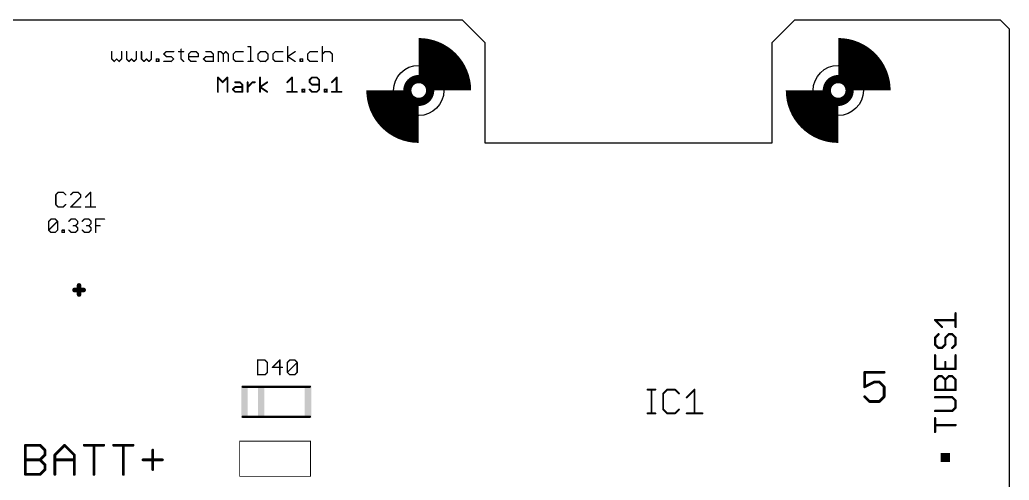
# Model space of a CAD drawing. Extents: x 2 to 123, y -4 to 52.
# Drawn here: x 67.8 to 122.9, y 26.4 to 52.1 of the extents above; entities that cross this region are included whole.
import ezdxf

# ---------------------------------------------------------------- set-up
doc = ezdxf.new("R2010")
doc.units = 0
doc.header["$MEASUREMENT"] = 0
doc.layers.get('0').update_dxf_attribs({"linetype": 'CONTINUOUS'})
for name, color, linetype in [('20', 53, 'CONTINUOUS'), ('25', 253, 'CONTINUOUS'), ('27', 253, 'CONTINUOUS'), ('39', 12, 'CONTINUOUS'), ('51', 253, 'CONTINUOUS')]:
    doc.layers.add(name, color=color, linetype=linetype)

# ---------------------------------------------------------------- blocks, each defined once
blk = doc.blocks.new('RECT')
blk.add_solid([(-0.5, -0.5), (0.5, -0.5), (-0.5, 0.5), (0.5, 0.5)])

msp = doc.modelspace()

# ---------------------------------------------------------------- linework, layer by layer
at = {"layer": '20'}
for p, q in [((3.556, 52.07), (92.456, 52.07)), ((92.456, 52.07), (93.726, 50.8)), ((109.728, 50.8), (110.998, 52.07)), ((110.998, 52.07), (122.428, 52.07)), ((122.428, 52.07), (122.936, 51.562)), ((122.936, 51.562), (122.936, 1.778)), ((93.726, 50.8), (93.726, 45.212)), ((109.728, 45.212), (109.728, 50.8)), ((93.726, 45.212), (109.728, 45.212))]:
    msp.add_line(p, q, dxfattribs=at)
for centre in [(90.043, 48.133), (113.411, 48.133)]:
    msp.add_circle(centre, 1.4, dxfattribs=at)
at = {"layer": '25'}
for points, const_width in [([(72.94, 50.297), (72.94, 49.885)], 0.0762), ([(73.49, 49.885), (73.49, 50.297)], 0.0762), ([(73.769, 50.297), (73.769, 49.885)], 0.0762), ([(74.319, 49.885), (74.319, 50.297)], 0.0762), ([(74.598, 50.297), (74.598, 49.885)], 0.0762), ([(75.147, 49.885), (75.147, 50.297)], 0.0762), ([(75.841, 50.16), (75.978, 50.297)], 0.0762), ([(75.978, 50.022), (75.841, 50.16)], 0.0762), ([(75.978, 50.297), (76.391, 50.297)], 0.0762), ([(76.669, 50.297), (76.944, 50.297)], 0.0762), ([(76.807, 50.435), (76.807, 49.885)], 0.0762), ([(77.222, 50.16), (77.359, 50.297)], 0.0762), ([(77.222, 49.885), (77.222, 50.16)], 0.0762), ([(77.359, 50.297), (77.634, 50.297)], 0.0762), ([(77.634, 50.297), (77.772, 50.16)], 0.0762), ([(77.772, 50.16), (77.772, 50.022)], 0.0762), ([(78.188, 50.297), (78.463, 50.297)], 0.0762), ([(78.463, 50.297), (78.6, 50.16)], 0.0762), ([(78.6, 50.16), (78.6, 49.748)], 0.0762), ([(78.879, 49.748), (78.879, 50.297)], 0.0762), ([(78.879, 50.297), (79.017, 50.297)], 0.0762), ([(79.017, 50.297), (79.154, 50.16)], 0.0762), ([(79.154, 50.16), (79.292, 50.297)], 0.0762), ([(79.154, 50.16), (79.154, 49.748)], 0.0762), ([(79.292, 50.297), (79.429, 50.16)], 0.0762), ([(79.429, 50.16), (79.429, 49.748)], 0.0762), ([(79.846, 50.297), (79.708, 50.16)], 0.0762), ([(79.708, 50.16), (79.708, 49.885)], 0.0762), ([(80.258, 50.297), (79.846, 50.297)], 0.0762), ([(80.537, 50.572), (80.674, 50.572)], 0.0762), ([(80.674, 50.572), (80.674, 49.748)], 0.0762), ([(81.227, 50.297), (81.089, 50.16)], 0.0762), ([(81.089, 50.16), (81.089, 49.885)], 0.0762), ([(81.502, 50.297), (81.227, 50.297)], 0.0762), ([(81.639, 50.16), (81.502, 50.297)], 0.0762), ([(81.639, 49.885), (81.639, 50.16)], 0.0762), ([(82.055, 50.297), (81.918, 50.16)], 0.0762), ([(81.918, 50.16), (81.918, 49.885)], 0.0762), ([(82.468, 50.297), (82.055, 50.297)], 0.0762), ([(82.747, 49.748), (82.747, 50.572)], 0.0762), ([(82.747, 50.022), (83.159, 50.297)], 0.0762), ([(83.989, 50.297), (83.852, 50.16)], 0.0762), ([(83.852, 50.16), (83.852, 49.885)], 0.0762), ([(84.401, 50.297), (83.989, 50.297)], 0.0762), ([(84.68, 50.572), (84.68, 49.748)], 0.0762), ([(84.68, 50.16), (84.818, 50.297)], 0.0762), ([(84.818, 50.297), (85.093, 50.297)], 0.0762), ([(85.093, 50.297), (85.23, 50.16)], 0.0762), ([(85.23, 50.16), (85.23, 49.748)], 0.0762), ([(72.94, 49.885), (73.078, 49.748)], 0.0762), ([(73.078, 49.748), (73.215, 49.885)], 0.0762), ([(73.215, 49.885), (73.353, 49.748)], 0.0762), ([(73.353, 49.748), (73.49, 49.885)], 0.0762), ([(73.769, 49.885), (73.906, 49.748)], 0.0762), ([(73.906, 49.748), (74.044, 49.885)], 0.0762), ([(74.044, 49.885), (74.181, 49.748)], 0.0762), ([(74.181, 49.748), (74.319, 49.885)], 0.0762), ([(74.598, 49.885), (74.735, 49.748)], 0.0762), ([(74.735, 49.748), (74.873, 49.885)], 0.0762), ([(74.873, 49.885), (75.01, 49.748)], 0.0762), ([(75.01, 49.748), (75.147, 49.885)], 0.0762), ([(75.427, 49.748), (75.427, 49.885)], 0.0762), ([(75.427, 49.885), (75.564, 49.885)], 0.0762), ([(75.564, 49.748), (75.427, 49.748)], 0.0762), ([(75.564, 49.885), (75.564, 49.748)], 0.0762), ([(75.841, 49.748), (76.253, 49.748)], 0.0762), ([(76.253, 50.022), (75.978, 50.022)], 0.0762), ([(76.391, 49.885), (76.253, 50.022)], 0.0762), ([(76.253, 49.748), (76.391, 49.885)], 0.0762), ([(76.807, 49.885), (76.944, 49.748)], 0.0762), ([(77.772, 50.022), (77.222, 50.022)], 0.0762), ([(77.359, 49.748), (77.222, 49.885)], 0.0762), ([(77.634, 49.748), (77.359, 49.748)], 0.0762), ([(78.051, 49.885), (78.188, 50.022)], 0.0762), ([(78.188, 49.748), (78.051, 49.885)], 0.0762), ([(78.188, 50.022), (78.6, 50.022)], 0.0762), ([(78.6, 49.748), (78.188, 49.748)], 0.0762), ([(79.708, 49.885), (79.846, 49.748)], 0.0762), ([(79.846, 49.748), (80.258, 49.748)], 0.0762), ([(80.537, 49.748), (80.812, 49.748)], 0.0762), ([(81.089, 49.885), (81.227, 49.748)], 0.0762), ([(81.227, 49.748), (81.502, 49.748)], 0.0762), ([(81.502, 49.748), (81.639, 49.885)], 0.0762), ([(81.918, 49.885), (82.055, 49.748)], 0.0762), ([(82.055, 49.748), (82.468, 49.748)], 0.0762), ([(83.159, 49.748), (82.747, 50.022)], 0.0762), ([(83.437, 49.748), (83.437, 49.885)], 0.0762), ([(83.437, 49.885), (83.575, 49.885)], 0.0762), ([(83.575, 49.748), (83.437, 49.748)], 0.0762), ([(83.575, 49.885), (83.575, 49.748)], 0.0762), ([(83.852, 49.885), (83.989, 49.748)], 0.0762), ([(83.989, 49.748), (84.401, 49.748)], 0.0762), ([(78.854, 48.057), (78.854, 48.856)], 0.102), ([(78.854, 48.856), (79.121, 48.59)], 0.102), ([(79.121, 48.59), (79.387, 48.856)], 0.102), ([(79.387, 48.856), (79.387, 48.057)], 0.102), ([(79.816, 48.59), (80.082, 48.59)], 0.102), ([(80.082, 48.59), (80.216, 48.456)], 0.102), ([(80.216, 48.456), (80.216, 48.057)], 0.102), ([(80.512, 48.057), (80.512, 48.59)], 0.102), ([(80.512, 48.323), (80.778, 48.59)], 0.102), ([(80.778, 48.59), (80.911, 48.59)], 0.102), ([(81.202, 48.057), (81.202, 48.856)], 0.102), ([(81.202, 48.323), (81.602, 48.59)], 0.102), ([(82.722, 48.59), (82.988, 48.856)], 0.102), ([(82.988, 48.856), (82.988, 48.057)], 0.102), ([(84.098, 48.856), (83.965, 48.723)], 0.102), ([(83.965, 48.723), (83.965, 48.59)], 0.102), ([(83.965, 48.59), (84.098, 48.456)], 0.102), ([(84.364, 48.856), (84.098, 48.856)], 0.102), ([(84.098, 48.456), (84.497, 48.456)], 0.102), ([(84.497, 48.723), (84.364, 48.856)], 0.102), ([(84.497, 48.19), (84.497, 48.723)], 0.102), ([(85.208, 48.59), (85.474, 48.856)], 0.102), ([(85.474, 48.856), (85.474, 48.057)], 0.102), ([(79.683, 48.19), (79.816, 48.323)], 0.102), ([(79.816, 48.057), (79.683, 48.19)], 0.102), ([(79.816, 48.323), (80.216, 48.323)], 0.102), ([(80.216, 48.057), (79.816, 48.057)], 0.102), ([(81.602, 48.057), (81.202, 48.323)], 0.102), ([(82.722, 48.057), (83.254, 48.057)], 0.102), ([(83.55, 48.057), (83.55, 48.19)], 0.102), ([(83.55, 48.19), (83.683, 48.19)], 0.102), ([(83.683, 48.057), (83.55, 48.057)], 0.102), ([(83.683, 48.19), (83.683, 48.057)], 0.102), ([(83.965, 48.19), (84.098, 48.057)], 0.102), ([(84.098, 48.057), (84.364, 48.057)], 0.102), ([(84.364, 48.057), (84.497, 48.19)], 0.102), ([(84.793, 48.057), (84.793, 48.19)], 0.102), ([(84.793, 48.19), (84.927, 48.19)], 0.102), ([(84.927, 48.057), (84.793, 48.057)], 0.102), ([(84.927, 48.19), (84.927, 48.057)], 0.102), ([(85.208, 48.057), (85.74, 48.057)], 0.102), ([(69.964, 42.465), (69.826, 42.328)], 0.0762), ([(70.239, 42.465), (69.964, 42.465)], 0.0762), ([(70.376, 42.328), (70.239, 42.465)], 0.0762), ([(70.793, 42.465), (70.655, 42.328)], 0.0762), ([(71.067, 42.465), (70.793, 42.465)], 0.0762), ([(71.205, 42.328), (71.067, 42.465)], 0.0762), ([(71.484, 42.19), (71.759, 42.465)], 0.0762), ([(71.759, 42.465), (71.759, 41.641)], 0.0762), ([(69.826, 42.328), (69.826, 41.778)], 0.0762), ([(70.655, 41.641), (71.205, 42.19)], 0.0762), ([(71.205, 42.19), (71.205, 42.328)], 0.0762), ([(69.826, 41.778), (69.964, 41.641)], 0.0762), ([(69.964, 41.641), (70.239, 41.641)], 0.0762), ([(70.239, 41.641), (70.376, 41.778)], 0.0762), ([(71.205, 41.641), (70.655, 41.641)], 0.0762), ([(71.484, 41.641), (72.034, 41.641)], 0.0762), ([(119.189, 34.962), (118.808, 35.343)], 0.127), ([(118.808, 35.343), (119.951, 35.343)], 0.127), ([(119.951, 34.962), (119.951, 35.725)], 0.127), ([(118.998, 34.555), (118.808, 34.365)], 0.127), ([(118.808, 34.365), (118.808, 33.983)], 0.127), ([(119.379, 34.365), (119.57, 34.555)], 0.127), ([(119.379, 33.983), (119.379, 34.365)], 0.127), ([(119.57, 34.555), (119.761, 34.555)], 0.127), ([(119.761, 34.555), (119.951, 34.365)], 0.127), ([(119.951, 34.365), (119.951, 33.983)], 0.127), ([(118.808, 33.983), (118.998, 33.793)], 0.127), ([(118.998, 33.793), (119.189, 33.793)], 0.127), ([(119.189, 33.793), (119.379, 33.983)], 0.127), ([(119.951, 33.983), (119.761, 33.793)], 0.127), ([(81.064, 33.121), (81.064, 32.296)], 0.0762), ([(81.476, 33.121), (81.064, 33.121)], 0.0762), ([(81.614, 32.983), (81.476, 33.121)], 0.0762), ([(82.305, 33.121), (81.893, 32.708)], 0.0762), ([(82.305, 32.296), (82.305, 33.121)], 0.0762), ([(82.722, 32.983), (82.859, 33.121)], 0.0762), ([(82.859, 33.121), (83.134, 33.121)], 0.0762), ([(83.134, 33.121), (83.271, 32.983)], 0.0762), ([(118.808, 33.386), (118.808, 32.623)], 0.127), ([(119.951, 32.623), (119.951, 33.386)], 0.127), ([(81.614, 32.434), (81.614, 32.983)], 0.0762), ([(81.893, 32.708), (82.442, 32.708)], 0.0762), ([(82.722, 32.434), (82.722, 32.983)], 0.0762), ([(82.722, 32.434), (83.271, 32.983)], 0.0762), ([(83.271, 32.983), (83.271, 32.434)], 0.0762), ([(118.808, 32.623), (119.951, 32.623)], 0.127), ([(119.379, 32.623), (119.379, 33.005)], 0.127), ([(81.064, 32.296), (81.476, 32.296)], 0.0762), ([(81.476, 32.296), (81.614, 32.434)], 0.0762), ([(82.859, 32.296), (82.722, 32.434)], 0.0762), ([(83.134, 32.296), (82.859, 32.296)], 0.0762), ([(83.271, 32.434), (83.134, 32.296)], 0.0762), ([(115.969, 32.437), (114.884, 32.437)], 0.152), ([(114.884, 32.437), (114.884, 31.624)], 0.152), ([(114.884, 31.624), (115.427, 31.895)], 0.152), ([(115.427, 31.895), (115.698, 31.895)], 0.152), ([(115.698, 31.895), (115.969, 31.624)], 0.152), ([(118.808, 32.026), (118.998, 32.217)], 0.127), ([(118.808, 31.454), (118.808, 32.026)], 0.127), ([(118.998, 32.217), (119.189, 32.217)], 0.127), ([(119.189, 32.217), (119.379, 32.026)], 0.127), ([(119.379, 32.026), (119.57, 32.217)], 0.127), ([(119.379, 31.454), (119.379, 32.026)], 0.127), ([(119.57, 32.217), (119.761, 32.217)], 0.127), ([(119.761, 32.217), (119.951, 32.026)], 0.127), ([(119.951, 32.026), (119.951, 31.454)], 0.127), ([(102.785, 31.47), (103.226, 31.47)], 0.102), ([(103.005, 30.148), (103.005, 31.47)], 0.102), ([(103.878, 31.47), (103.658, 31.25)], 0.102), ([(104.319, 31.47), (103.878, 31.47)], 0.102), ([(104.539, 31.25), (104.319, 31.47)], 0.102), ([(104.968, 31.03), (105.408, 31.47)], 0.102), ([(105.408, 31.47), (105.408, 30.148)], 0.102), ([(115.969, 31.624), (115.969, 31.081)], 0.152), ([(119.951, 31.454), (118.808, 31.454)], 0.127), ([(103.658, 31.25), (103.658, 30.369)], 0.102), ([(115.155, 30.81), (114.884, 31.081)], 0.152), ([(115.698, 30.81), (115.155, 30.81)], 0.152), ([(115.969, 31.081), (115.698, 30.81)], 0.152), ([(119.761, 31.047), (118.808, 31.047)], 0.127), ([(119.951, 30.857), (119.761, 31.047)], 0.127), ([(119.951, 30.475), (119.951, 30.857)], 0.127), ([(103.658, 30.369), (103.878, 30.148)], 0.102), ([(104.319, 30.148), (104.539, 30.369)], 0.102), ([(118.808, 30.285), (119.761, 30.285)], 0.127), ([(119.761, 30.285), (119.951, 30.475)], 0.127), ([(102.785, 30.148), (103.226, 30.148)], 0.102), ([(103.878, 30.148), (104.319, 30.148)], 0.102), ([(104.968, 30.148), (105.849, 30.148)], 0.102), ([(118.808, 29.115), (118.808, 29.878)], 0.127), ([(119.951, 29.496), (118.808, 29.496)], 0.127), ([(68.134, 26.746), (68.134, 28.373)], 0.152), ([(68.134, 28.373), (68.948, 28.373)], 0.152), ([(68.948, 28.373), (69.219, 28.102)], 0.152), ([(69.219, 28.102), (69.219, 27.831)], 0.152), ([(69.772, 27.831), (70.314, 28.373)], 0.152), ([(70.314, 28.373), (70.856, 27.831)], 0.152), ([(71.409, 28.373), (72.493, 28.373)], 0.152), ([(71.951, 26.746), (71.951, 28.373)], 0.152), ([(73.046, 28.373), (74.13, 28.373)], 0.152), ([(73.588, 26.746), (73.588, 28.373)], 0.152), ([(75.225, 28.102), (75.225, 27.017)], 0.152), ([(68.134, 27.56), (68.948, 27.56)], 0.152), ([(69.219, 27.831), (68.948, 27.56)], 0.152), ([(68.948, 27.56), (69.219, 27.288)], 0.152), ([(69.772, 26.746), (69.772, 27.831)], 0.152), ([(69.772, 27.56), (70.856, 27.56)], 0.152), ([(70.856, 27.831), (70.856, 26.746)], 0.152), ([(74.683, 27.56), (75.768, 27.56)], 0.152), ([(69.219, 27.017), (68.948, 26.746)], 0.152), ([(69.219, 27.288), (69.219, 27.017)], 0.152), ([(68.948, 26.746), (68.134, 26.746)], 0.152)]:
    msp.add_lwpolyline(points, dxfattribs=dict(at, const_width=const_width))
for points, const_width in [([(72.959, 50.297, 1), (72.921, 50.297)], 0.0381), ([(73.509, 50.297, 1), (73.471, 50.297)], 0.0381), ([(73.788, 50.297, 1), (73.75, 50.297)], 0.0381), ([(74.338, 50.297, 1), (74.3, 50.297)], 0.0381), ([(74.617, 50.297, 1), (74.579, 50.297)], 0.0381), ([(75.166, 50.297, 1), (75.128, 50.297)], 0.0381), ([(75.854, 50.173, 1), (75.827, 50.146)], 0.0381), ([(75.827, 50.173, 1), (75.854, 50.146)], 0.0381), ([(75.978, 50.316, 1), (75.978, 50.278)], 0.0381), ([(75.992, 50.284, 1), (75.965, 50.311)], 0.0381), ([(76.391, 50.278, 1), (76.391, 50.316)], 0.0381), ([(76.669, 50.316, 1), (76.669, 50.278)], 0.0381), ([(76.826, 50.435, 1), (76.788, 50.435)], 0.0381), ([(76.944, 50.278, 1), (76.944, 50.316)], 0.0381), ([(77.241, 50.16, 1), (77.203, 50.16)], 0.0381), ([(77.209, 50.173, 1), (77.236, 50.146)], 0.0381), ([(77.359, 50.316, 1), (77.359, 50.278)], 0.0381), ([(77.373, 50.284, 1), (77.346, 50.311)], 0.0381), ([(77.648, 50.311, 1), (77.621, 50.284)], 0.0381), ([(77.634, 50.278, 1), (77.634, 50.316)], 0.0381), ([(77.791, 50.16, 1), (77.753, 50.16)], 0.0381), ([(77.758, 50.146, 1), (77.785, 50.173)], 0.0381), ([(78.188, 50.316, 1), (78.188, 50.278)], 0.0381), ([(78.476, 50.311, 1), (78.45, 50.284)], 0.0381), ([(78.463, 50.278, 1), (78.463, 50.316)], 0.0381), ([(78.619, 50.16, 1), (78.581, 50.16)], 0.0381), ([(78.587, 50.146, 1), (78.614, 50.173)], 0.0381), ([(78.898, 50.297, 1), (78.86, 50.297)], 0.0381), ([(78.879, 50.316, 1), (78.879, 50.278)], 0.0381), ([(79.03, 50.311, 1), (79.003, 50.284)], 0.0381), ([(79.017, 50.278, 1), (79.017, 50.316)], 0.0381), ([(79.173, 50.16, 1), (79.135, 50.16)], 0.0381), ([(79.141, 50.173, 1), (79.168, 50.146)], 0.0381), ([(79.141, 50.146, 1), (79.168, 50.173)], 0.0381), ([(79.305, 50.311, 1), (79.278, 50.284)], 0.0381), ([(79.305, 50.284, 1), (79.278, 50.311)], 0.0381), ([(79.448, 50.16, 1), (79.41, 50.16)], 0.0381), ([(79.416, 50.146, 1), (79.443, 50.173)], 0.0381), ([(79.727, 50.16, 1), (79.689, 50.16)], 0.0381), ([(79.695, 50.173, 1), (79.722, 50.146)], 0.0381), ([(79.846, 50.316, 1), (79.846, 50.278)], 0.0381), ([(79.859, 50.284, 1), (79.832, 50.311)], 0.0381), ([(80.258, 50.278, 1), (80.258, 50.316)], 0.0381), ([(80.537, 50.591, 1), (80.537, 50.553)], 0.0381), ([(80.693, 50.572, 1), (80.655, 50.572)], 0.0381), ([(80.674, 50.553, 1), (80.674, 50.591)], 0.0381), ([(81.108, 50.16, 1), (81.07, 50.16)], 0.0381), ([(81.076, 50.173, 1), (81.103, 50.146)], 0.0381), ([(81.227, 50.316, 1), (81.227, 50.278)], 0.0381), ([(81.24, 50.284, 1), (81.213, 50.311)], 0.0381), ([(81.515, 50.311, 1), (81.488, 50.284)], 0.0381), ([(81.502, 50.278, 1), (81.502, 50.316)], 0.0381), ([(81.658, 50.16, 1), (81.62, 50.16)], 0.0381), ([(81.626, 50.146, 1), (81.652, 50.173)], 0.0381), ([(81.937, 50.16, 1), (81.899, 50.16)], 0.0381), ([(81.904, 50.173, 1), (81.931, 50.146)], 0.0381), ([(82.055, 50.316, 1), (82.055, 50.278)], 0.0381), ([(82.069, 50.284, 1), (82.042, 50.311)], 0.0381), ([(82.468, 50.278, 1), (82.468, 50.316)], 0.0381), ([(82.766, 50.572, 1), (82.728, 50.572)], 0.0381), ([(83.169, 50.281, 1), (83.148, 50.313)], 0.0381), ([(83.871, 50.16, 1), (83.833, 50.16)], 0.0381), ([(83.838, 50.173, 1), (83.865, 50.146)], 0.0381), ([(83.989, 50.316, 1), (83.989, 50.278)], 0.0381), ([(84.002, 50.284, 1), (83.976, 50.311)], 0.0381), ([(84.401, 50.278, 1), (84.401, 50.316)], 0.0381), ([(84.699, 50.572, 1), (84.661, 50.572)], 0.0381), ([(84.667, 50.173, 1), (84.694, 50.146)], 0.0381), ([(84.818, 50.316, 1), (84.818, 50.278)], 0.0381), ([(84.831, 50.284, 1), (84.804, 50.311)], 0.0381), ([(85.106, 50.311, 1), (85.079, 50.284)], 0.0381), ([(85.093, 50.278, 1), (85.093, 50.316)], 0.0381), ([(85.249, 50.16, 1), (85.211, 50.16)], 0.0381), ([(85.217, 50.146, 1), (85.243, 50.173)], 0.0381), ([(72.954, 49.898, 1), (72.927, 49.871)], 0.0381), ([(72.921, 49.885, 1), (72.959, 49.885)], 0.0381), ([(73.064, 49.761, 1), (73.091, 49.734)], 0.0381), ([(73.064, 49.734, 1), (73.091, 49.761)], 0.0381), ([(73.229, 49.898, 1), (73.202, 49.871)], 0.0381), ([(73.229, 49.871, 1), (73.202, 49.898)], 0.0381), ([(73.339, 49.761, 1), (73.366, 49.734)], 0.0381), ([(73.339, 49.734, 1), (73.366, 49.761)], 0.0381), ([(73.471, 49.885, 1), (73.509, 49.885)], 0.0381), ([(73.504, 49.871, 1), (73.477, 49.898)], 0.0381), ([(73.782, 49.898, 1), (73.756, 49.871)], 0.0381), ([(73.75, 49.885, 1), (73.788, 49.885)], 0.0381), ([(73.893, 49.761, 1), (73.92, 49.734)], 0.0381), ([(73.893, 49.734, 1), (73.92, 49.761)], 0.0381), ([(74.057, 49.898, 1), (74.03, 49.871)], 0.0381), ([(74.057, 49.871, 1), (74.03, 49.898)], 0.0381), ([(74.168, 49.761, 1), (74.195, 49.734)], 0.0381), ([(74.168, 49.734, 1), (74.195, 49.761)], 0.0381), ([(74.3, 49.885, 1), (74.338, 49.885)], 0.0381), ([(74.332, 49.871, 1), (74.305, 49.898)], 0.0381), ([(74.611, 49.898, 1), (74.584, 49.871)], 0.0381), ([(74.579, 49.885, 1), (74.617, 49.885)], 0.0381), ([(74.722, 49.761, 1), (74.749, 49.734)], 0.0381), ([(74.722, 49.734, 1), (74.749, 49.761)], 0.0381), ([(74.886, 49.898, 1), (74.859, 49.871)], 0.0381), ([(74.886, 49.871, 1), (74.859, 49.898)], 0.0381), ([(74.997, 49.761, 1), (75.023, 49.734)], 0.0381), ([(74.997, 49.734, 1), (75.023, 49.761)], 0.0381), ([(75.128, 49.885, 1), (75.166, 49.885)], 0.0381), ([(75.161, 49.871, 1), (75.134, 49.898)], 0.0381), ([(75.445, 49.885, 1), (75.407, 49.885)], 0.0381), ([(75.427, 49.904, 1), (75.427, 49.866)], 0.0381), ([(75.427, 49.767, 1), (75.427, 49.729)], 0.0381), ([(75.407, 49.748, 1), (75.445, 49.748)], 0.0381), ([(75.583, 49.885, 1), (75.545, 49.885)], 0.0381), ([(75.545, 49.748, 1), (75.583, 49.748)], 0.0381), ([(75.564, 49.866, 1), (75.564, 49.904)], 0.0381), ([(75.564, 49.729, 1), (75.564, 49.767)], 0.0381), ([(75.841, 49.767, 1), (75.841, 49.729)], 0.0381), ([(75.978, 50.041, 1), (75.978, 50.003)], 0.0381), ([(75.965, 50.009, 1), (75.992, 50.036)], 0.0381), ([(76.267, 50.036, 1), (76.24, 50.009)], 0.0381), ([(76.24, 49.761, 1), (76.267, 49.734)], 0.0381), ([(76.253, 50.003, 1), (76.253, 50.041)], 0.0381), ([(76.253, 49.729, 1), (76.253, 49.767)], 0.0381), ([(76.404, 49.871, 1), (76.377, 49.898)], 0.0381), ([(76.377, 49.871, 1), (76.404, 49.898)], 0.0381), ([(76.82, 49.898, 1), (76.793, 49.871)], 0.0381), ([(76.788, 49.885, 1), (76.826, 49.885)], 0.0381), ([(76.931, 49.734, 1), (76.958, 49.761)], 0.0381), ([(77.222, 50.041, 1), (77.222, 50.003)], 0.0381), ([(77.236, 49.898, 1), (77.209, 49.871)], 0.0381), ([(77.203, 49.885, 1), (77.241, 49.885)], 0.0381), ([(77.359, 49.767, 1), (77.359, 49.729)], 0.0381), ([(77.346, 49.734, 1), (77.373, 49.761)], 0.0381), ([(77.634, 49.729, 1), (77.634, 49.767)], 0.0381), ([(77.753, 50.022, 1), (77.791, 50.022)], 0.0381), ([(77.772, 50.003, 1), (77.772, 50.041)], 0.0381), ([(78.064, 49.898, 1), (78.037, 49.871)], 0.0381), ([(78.037, 49.898, 1), (78.064, 49.871)], 0.0381), ([(78.188, 50.041, 1), (78.188, 50.003)], 0.0381), ([(78.188, 49.767, 1), (78.188, 49.729)], 0.0381), ([(78.202, 50.009, 1), (78.175, 50.036)], 0.0381), ([(78.175, 49.734, 1), (78.202, 49.761)], 0.0381), ([(78.581, 49.748, 1), (78.619, 49.748)], 0.0381), ([(78.6, 50.003, 1), (78.6, 50.041)], 0.0381), ([(78.6, 49.729, 1), (78.6, 49.767)], 0.0381), ([(78.86, 49.748, 1), (78.898, 49.748)], 0.0381), ([(79.135, 49.748, 1), (79.173, 49.748)], 0.0381), ([(79.41, 49.748, 1), (79.448, 49.748)], 0.0381), ([(79.722, 49.898, 1), (79.695, 49.871)], 0.0381), ([(79.689, 49.885, 1), (79.727, 49.885)], 0.0381), ([(79.846, 49.767, 1), (79.846, 49.729)], 0.0381), ([(79.832, 49.734, 1), (79.859, 49.761)], 0.0381), ([(80.258, 49.729, 1), (80.258, 49.767)], 0.0381), ([(80.537, 49.767, 1), (80.537, 49.729)], 0.0381), ([(80.655, 49.748, 1), (80.693, 49.748)], 0.0381), ([(80.812, 49.729, 1), (80.812, 49.767)], 0.0381), ([(81.103, 49.898, 1), (81.076, 49.871)], 0.0381), ([(81.07, 49.885, 1), (81.108, 49.885)], 0.0381), ([(81.227, 49.767, 1), (81.227, 49.729)], 0.0381), ([(81.213, 49.734, 1), (81.24, 49.761)], 0.0381), ([(81.488, 49.761, 1), (81.515, 49.734)], 0.0381), ([(81.502, 49.729, 1), (81.502, 49.767)], 0.0381), ([(81.62, 49.885, 1), (81.658, 49.885)], 0.0381), ([(81.652, 49.871, 1), (81.626, 49.898)], 0.0381), ([(81.931, 49.898, 1), (81.904, 49.871)], 0.0381), ([(81.899, 49.885, 1), (81.937, 49.885)], 0.0381), ([(82.055, 49.767, 1), (82.055, 49.729)], 0.0381), ([(82.042, 49.734, 1), (82.069, 49.761)], 0.0381), ([(82.468, 49.729, 1), (82.468, 49.767)], 0.0381), ([(82.757, 50.038, 1), (82.736, 50.007)], 0.0381), ([(82.736, 50.038, 1), (82.757, 50.007)], 0.0381), ([(82.728, 49.748, 1), (82.766, 49.748)], 0.0381), ([(83.148, 49.732, 1), (83.169, 49.764)], 0.0381), ([(83.456, 49.885, 1), (83.418, 49.885)], 0.0381), ([(83.437, 49.904, 1), (83.437, 49.866)], 0.0381), ([(83.437, 49.767, 1), (83.437, 49.729)], 0.0381), ([(83.418, 49.748, 1), (83.456, 49.748)], 0.0381), ([(83.594, 49.885, 1), (83.556, 49.885)], 0.0381), ([(83.556, 49.748, 1), (83.594, 49.748)], 0.0381), ([(83.575, 49.866, 1), (83.575, 49.904)], 0.0381), ([(83.575, 49.729, 1), (83.575, 49.767)], 0.0381), ([(83.865, 49.898, 1), (83.838, 49.871)], 0.0381), ([(83.833, 49.885, 1), (83.871, 49.885)], 0.0381), ([(83.989, 49.767, 1), (83.989, 49.729)], 0.0381), ([(83.976, 49.734, 1), (84.002, 49.761)], 0.0381), ([(84.401, 49.729, 1), (84.401, 49.767)], 0.0381), ([(84.661, 49.748, 1), (84.699, 49.748)], 0.0381), ([(85.211, 49.748, 1), (85.249, 49.748)], 0.0381), ([(78.872, 48.874, 1), (78.836, 48.838)], 0.0508), ([(78.88, 48.856, 1), (78.829, 48.856)], 0.0508), ([(79.103, 48.608, 1), (79.139, 48.572)], 0.0508), ([(79.103, 48.572, 1), (79.139, 48.608)], 0.0508), ([(79.412, 48.856, 1), (79.362, 48.856)], 0.0508), ([(79.405, 48.838, 1), (79.369, 48.874)], 0.0508), ([(79.816, 48.615, 1), (79.816, 48.564)], 0.0508), ([(80.1, 48.608, 1), (80.065, 48.572)], 0.0508), ([(80.082, 48.564, 1), (80.082, 48.615)], 0.0508), ([(80.241, 48.456, 1), (80.19, 48.456)], 0.0508), ([(80.537, 48.59, 1), (80.486, 48.59)], 0.0508), ([(80.778, 48.615, 1), (80.778, 48.564)], 0.0508), ([(80.796, 48.572, 1), (80.76, 48.608)], 0.0508), ([(80.911, 48.564, 1), (80.911, 48.615)], 0.0508), ([(81.228, 48.856, 1), (81.177, 48.856)], 0.0508), ([(81.616, 48.568, 1), (81.588, 48.611)], 0.0508), ([(82.704, 48.608, 1), (82.74, 48.572)], 0.0508), ([(83.013, 48.856, 1), (82.963, 48.856)], 0.0508), ([(83.006, 48.838, 1), (82.97, 48.874)], 0.0508), ([(83.99, 48.723, 1), (83.939, 48.723)], 0.0508), ([(83.947, 48.741, 1), (83.983, 48.705)], 0.0508), ([(83.983, 48.608, 1), (83.947, 48.572)], 0.0508), ([(83.939, 48.59, 1), (83.99, 48.59)], 0.0508), ([(84.098, 48.881, 1), (84.098, 48.831)], 0.0508), ([(84.098, 48.482, 1), (84.098, 48.431)], 0.0508), ([(84.116, 48.838, 1), (84.08, 48.874)], 0.0508), ([(84.382, 48.874, 1), (84.346, 48.838)], 0.0508), ([(84.364, 48.831, 1), (84.364, 48.881)], 0.0508), ([(84.523, 48.723, 1), (84.472, 48.723)], 0.0508), ([(84.479, 48.705, 1), (84.515, 48.741)], 0.0508), ([(84.497, 48.431, 1), (84.497, 48.482)], 0.0508), ([(85.19, 48.608, 1), (85.226, 48.572)], 0.0508), ([(85.499, 48.856, 1), (85.449, 48.856)], 0.0508), ([(85.492, 48.838, 1), (85.456, 48.874)], 0.0508), ([(78.829, 48.057, 1), (78.88, 48.057)], 0.0508), ([(79.362, 48.057, 1), (79.412, 48.057)], 0.0508), ([(79.701, 48.208, 1), (79.665, 48.172)], 0.0508), ([(79.665, 48.208, 1), (79.701, 48.172)], 0.0508), ([(79.816, 48.349, 1), (79.816, 48.298)], 0.0508), ([(79.816, 48.082, 1), (79.816, 48.031)], 0.0508), ([(79.834, 48.305, 1), (79.798, 48.341)], 0.0508), ([(79.798, 48.039, 1), (79.834, 48.075)], 0.0508), ([(80.19, 48.057, 1), (80.241, 48.057)], 0.0508), ([(80.198, 48.438, 1), (80.234, 48.474)], 0.0508), ([(80.216, 48.298, 1), (80.216, 48.349)], 0.0508), ([(80.216, 48.031, 1), (80.216, 48.082)], 0.0508), ([(80.494, 48.341, 1), (80.53, 48.305)], 0.0508), ([(80.486, 48.057, 1), (80.537, 48.057)], 0.0508), ([(81.216, 48.344, 1), (81.188, 48.302)], 0.0508), ([(81.188, 48.344, 1), (81.216, 48.302)], 0.0508), ([(81.177, 48.057, 1), (81.228, 48.057)], 0.0508), ([(81.588, 48.036, 1), (81.616, 48.078)], 0.0508), ([(82.722, 48.082, 1), (82.722, 48.031)], 0.0508), ([(82.963, 48.057, 1), (83.013, 48.057)], 0.0508), ([(83.254, 48.031, 1), (83.254, 48.082)], 0.0508), ([(83.55, 48.215, 1), (83.55, 48.165)], 0.0508), ([(83.55, 48.082, 1), (83.55, 48.031)], 0.0508), ([(83.576, 48.19, 1), (83.525, 48.19)], 0.0508), ([(83.525, 48.057, 1), (83.576, 48.057)], 0.0508), ([(83.709, 48.19, 1), (83.658, 48.19)], 0.0508), ([(83.658, 48.057, 1), (83.709, 48.057)], 0.0508), ([(83.683, 48.165, 1), (83.683, 48.215)], 0.0508), ([(83.683, 48.031, 1), (83.683, 48.082)], 0.0508), ([(83.983, 48.208, 1), (83.947, 48.172)], 0.0508), ([(84.098, 48.082, 1), (84.098, 48.031)], 0.0508), ([(84.08, 48.438, 1), (84.116, 48.474)], 0.0508), ([(84.08, 48.039, 1), (84.116, 48.075)], 0.0508), ([(84.346, 48.075, 1), (84.382, 48.039)], 0.0508), ([(84.364, 48.031, 1), (84.364, 48.082)], 0.0508), ([(84.472, 48.19, 1), (84.523, 48.19)], 0.0508), ([(84.515, 48.172, 1), (84.479, 48.208)], 0.0508), ([(84.819, 48.19, 1), (84.768, 48.19)], 0.0508), ([(84.793, 48.215, 1), (84.793, 48.165)], 0.0508), ([(84.793, 48.082, 1), (84.793, 48.031)], 0.0508), ([(84.768, 48.057, 1), (84.819, 48.057)], 0.0508), ([(84.952, 48.19, 1), (84.901, 48.19)], 0.0508), ([(84.901, 48.057, 1), (84.952, 48.057)], 0.0508), ([(84.927, 48.165, 1), (84.927, 48.215)], 0.0508), ([(84.927, 48.031, 1), (84.927, 48.082)], 0.0508), ([(85.208, 48.082, 1), (85.208, 48.031)], 0.0508), ([(85.449, 48.057, 1), (85.499, 48.057)], 0.0508), ([(85.74, 48.031, 1), (85.74, 48.082)], 0.0508), ([(69.964, 42.484, 1), (69.964, 42.446)], 0.0381), ([(69.977, 42.452, 1), (69.95, 42.479)], 0.0381), ([(70.252, 42.479, 1), (70.225, 42.452)], 0.0381), ([(70.239, 42.446, 1), (70.239, 42.484)], 0.0381), ([(70.793, 42.484, 1), (70.793, 42.446)], 0.0381), ([(70.806, 42.452, 1), (70.779, 42.479)], 0.0381), ([(71.081, 42.479, 1), (71.054, 42.452)], 0.0381), ([(71.067, 42.446, 1), (71.067, 42.484)], 0.0381), ([(71.778, 42.465, 1), (71.74, 42.465)], 0.0381), ([(71.772, 42.452, 1), (71.745, 42.479)], 0.0381), ([(69.845, 42.328, 1), (69.807, 42.328)], 0.0381), ([(69.813, 42.341, 1), (69.84, 42.314)], 0.0381), ([(70.363, 42.314, 1), (70.39, 42.341)], 0.0381), ([(70.642, 42.341, 1), (70.669, 42.314)], 0.0381), ([(71.224, 42.328, 1), (71.186, 42.328)], 0.0381), ([(71.186, 42.19, 1), (71.224, 42.19)], 0.0381), ([(71.191, 42.314, 1), (71.218, 42.341)], 0.0381), ([(71.218, 42.177, 1), (71.191, 42.204)], 0.0381), ([(71.47, 42.204, 1), (71.497, 42.177)], 0.0381), ([(69.84, 41.791, 1), (69.813, 41.764)], 0.0381), ([(69.807, 41.778, 1), (69.845, 41.778)], 0.0381), ([(69.964, 41.66, 1), (69.964, 41.622)], 0.0381), ([(69.95, 41.627, 1), (69.977, 41.654)], 0.0381), ([(70.225, 41.654, 1), (70.252, 41.627)], 0.0381), ([(70.239, 41.622, 1), (70.239, 41.66)], 0.0381), ([(70.39, 41.764, 1), (70.363, 41.791)], 0.0381), ([(70.655, 41.66, 1), (70.655, 41.622)], 0.0381), ([(70.642, 41.654, 1), (70.669, 41.627)], 0.0381), ([(71.205, 41.622, 1), (71.205, 41.66)], 0.0381), ([(71.484, 41.66, 1), (71.484, 41.622)], 0.0381), ([(71.74, 41.641, 1), (71.778, 41.641)], 0.0381), ([(72.034, 41.622, 1), (72.034, 41.66)], 0.0381), ([(118.83, 35.366, 1), (118.785, 35.321)], 0.0635), ([(118.808, 35.375, 1), (118.808, 35.312)], 0.0635), ([(119.983, 35.725, 1), (119.92, 35.725)], 0.0635), ([(119.951, 35.312, 1), (119.951, 35.375)], 0.0635), ([(119.166, 34.94, 1), (119.211, 34.984)], 0.0635), ([(119.92, 34.962, 1), (119.983, 34.962)], 0.0635), ([(118.839, 34.365, 1), (118.776, 34.365)], 0.0635), ([(118.785, 34.387, 1), (118.83, 34.342)], 0.0635), ([(119.021, 34.533, 1), (118.976, 34.578)], 0.0635), ([(119.411, 34.365, 1), (119.348, 34.365)], 0.0635), ([(119.357, 34.387, 1), (119.402, 34.342)], 0.0635), ([(119.57, 34.587, 1), (119.57, 34.524)], 0.0635), ([(119.593, 34.533, 1), (119.548, 34.578)], 0.0635), ([(119.783, 34.578, 1), (119.738, 34.533)], 0.0635), ([(119.761, 34.524, 1), (119.761, 34.587)], 0.0635), ([(119.983, 34.365, 1), (119.92, 34.365)], 0.0635), ([(119.929, 34.342, 1), (119.974, 34.387)], 0.0635), ([(118.83, 34.006, 1), (118.785, 33.961)], 0.0635), ([(118.776, 33.983, 1), (118.839, 33.983)], 0.0635), ([(118.998, 33.824, 1), (118.998, 33.761)], 0.0635), ([(118.976, 33.77, 1), (119.021, 33.815)], 0.0635), ([(119.166, 33.815, 1), (119.211, 33.77)], 0.0635), ([(119.189, 33.761, 1), (119.189, 33.824)], 0.0635), ([(119.348, 33.983, 1), (119.411, 33.983)], 0.0635), ([(119.402, 33.961, 1), (119.357, 34.006)], 0.0635), ([(119.738, 33.815, 1), (119.783, 33.77)], 0.0635), ([(119.92, 33.983, 1), (119.983, 33.983)], 0.0635), ([(119.974, 33.961, 1), (119.929, 34.006)], 0.0635), ([(81.083, 33.121, 1), (81.045, 33.121)], 0.0381), ([(81.064, 33.14, 1), (81.064, 33.102)], 0.0381), ([(81.49, 33.134, 1), (81.463, 33.107)], 0.0381), ([(81.476, 33.102, 1), (81.476, 33.14)], 0.0381), ([(82.324, 33.121, 1), (82.286, 33.121)], 0.0381), ([(82.319, 33.107, 1), (82.292, 33.134)], 0.0381), ([(82.859, 33.14, 1), (82.859, 33.102)], 0.0381), ([(82.872, 33.107, 1), (82.846, 33.134)], 0.0381), ([(83.147, 33.134, 1), (83.12, 33.107)], 0.0381), ([(83.134, 33.102, 1), (83.134, 33.14)], 0.0381), ([(118.839, 33.386, 1), (118.776, 33.386)], 0.0635), ([(119.983, 33.386, 1), (119.92, 33.386)], 0.0635), ([(81.633, 32.983, 1), (81.595, 32.983)], 0.0381), ([(81.6, 32.97, 1), (81.627, 32.997)], 0.0381), ([(81.893, 32.727, 1), (81.893, 32.689)], 0.0381), ([(81.879, 32.722, 1), (81.906, 32.695)], 0.0381), ([(82.442, 32.689, 1), (82.442, 32.727)], 0.0381), ([(82.741, 32.983, 1), (82.703, 32.983)], 0.0381), ([(82.708, 32.997, 1), (82.735, 32.97)], 0.0381), ([(83.29, 32.983, 1), (83.252, 32.983)], 0.0381), ([(83.285, 32.97, 1), (83.258, 32.997)], 0.0381), ([(83.258, 32.97, 1), (83.285, 32.997)], 0.0381), ([(118.808, 32.655, 1), (118.808, 32.592)], 0.0635), ([(118.776, 32.623, 1), (118.839, 32.623)], 0.0635), ([(119.411, 33.005, 1), (119.348, 33.005)], 0.0635), ([(119.348, 32.623, 1), (119.411, 32.623)], 0.0635), ([(119.92, 32.623, 1), (119.983, 32.623)], 0.0635), ([(119.951, 32.592, 1), (119.951, 32.655)], 0.0635), ([(81.064, 32.315, 1), (81.064, 32.277)], 0.0381), ([(81.045, 32.296, 1), (81.083, 32.296)], 0.0381), ([(81.463, 32.31, 1), (81.49, 32.283)], 0.0381), ([(81.476, 32.277, 1), (81.476, 32.315)], 0.0381), ([(81.595, 32.434, 1), (81.633, 32.434)], 0.0381), ([(81.627, 32.42, 1), (81.6, 32.447)], 0.0381), ([(82.286, 32.296, 1), (82.324, 32.296)], 0.0381), ([(82.735, 32.447, 1), (82.708, 32.42)], 0.0381), ([(82.708, 32.447, 1), (82.735, 32.42)], 0.0381), ([(82.703, 32.434, 1), (82.741, 32.434)], 0.0381), ([(82.859, 32.315, 1), (82.859, 32.277)], 0.0381), ([(82.846, 32.283, 1), (82.872, 32.31)], 0.0381), ([(83.12, 32.31, 1), (83.147, 32.283)], 0.0381), ([(83.134, 32.277, 1), (83.134, 32.315)], 0.0381), ([(83.252, 32.434, 1), (83.29, 32.434)], 0.0381), ([(83.285, 32.42, 1), (83.258, 32.447)], 0.0381), ([(114.884, 32.475, 1), (114.884, 32.399)], 0.0762), ([(114.922, 32.437, 1), (114.846, 32.437)], 0.0762), ([(115.427, 31.933, 1), (115.427, 31.857)], 0.0762), ([(115.444, 31.861, 1), (115.409, 31.929)], 0.0762), ([(115.725, 31.922, 1), (115.671, 31.868)], 0.0762), ([(115.698, 31.857, 1), (115.698, 31.933)], 0.0762), ([(115.969, 32.399, 1), (115.969, 32.475)], 0.0762), ([(118.839, 32.026, 1), (118.776, 32.026)], 0.0635), ([(118.785, 32.048, 1), (118.83, 32.003)], 0.0635), ([(118.998, 32.248, 1), (118.998, 32.185)], 0.0635), ([(119.021, 32.194, 1), (118.976, 32.239)], 0.0635), ([(119.211, 32.239, 1), (119.166, 32.194)], 0.0635), ([(119.189, 32.185, 1), (119.189, 32.248)], 0.0635), ([(119.411, 32.026, 1), (119.348, 32.026)], 0.0635), ([(119.357, 32.048, 1), (119.402, 32.003)], 0.0635), ([(119.357, 32.003, 1), (119.402, 32.048)], 0.0635), ([(119.57, 32.248, 1), (119.57, 32.185)], 0.0635), ([(119.593, 32.194, 1), (119.548, 32.239)], 0.0635), ([(119.783, 32.239, 1), (119.738, 32.194)], 0.0635), ([(119.761, 32.185, 1), (119.761, 32.248)], 0.0635), ([(119.983, 32.026, 1), (119.92, 32.026)], 0.0635), ([(119.929, 32.003, 1), (119.974, 32.048)], 0.0635), ([(102.785, 31.496, 1), (102.785, 31.445)], 0.0508), ([(103.031, 31.47, 1), (102.98, 31.47)], 0.0508), ([(103.226, 31.445, 1), (103.226, 31.496)], 0.0508), ([(103.878, 31.496, 1), (103.878, 31.445)], 0.0508), ([(103.896, 31.452, 1), (103.86, 31.488)], 0.0508), ([(104.337, 31.488, 1), (104.301, 31.452)], 0.0508), ([(104.319, 31.445, 1), (104.319, 31.496)], 0.0508), ([(105.434, 31.47, 1), (105.383, 31.47)], 0.0508), ([(105.426, 31.452, 1), (105.391, 31.488)], 0.0508), ([(114.867, 31.658, 1), (114.901, 31.59)], 0.0762), ([(114.846, 31.624, 1), (114.922, 31.624)], 0.0762), ([(116.007, 31.624, 1), (115.931, 31.624)], 0.0762), ([(115.942, 31.597, 1), (115.996, 31.651)], 0.0762), ([(118.808, 31.486, 1), (118.808, 31.422)], 0.0635), ([(118.776, 31.454, 1), (118.839, 31.454)], 0.0635), ([(119.348, 31.454, 1), (119.411, 31.454)], 0.0635), ([(119.92, 31.454, 1), (119.983, 31.454)], 0.0635), ([(119.951, 31.422, 1), (119.951, 31.486)], 0.0635), ([(103.684, 31.25, 1), (103.633, 31.25)], 0.0508), ([(103.64, 31.268, 1), (103.676, 31.232)], 0.0508), ([(104.521, 31.232, 1), (104.557, 31.268)], 0.0508), ([(104.95, 31.048, 1), (104.986, 31.012)], 0.0508), ([(114.911, 31.108, 1), (114.857, 31.054)], 0.0762), ([(115.155, 30.848, 1), (115.155, 30.772)], 0.0762), ([(115.128, 30.783, 1), (115.182, 30.837)], 0.0762), ([(115.671, 30.837, 1), (115.725, 30.783)], 0.0762), ([(115.698, 30.772, 1), (115.698, 30.848)], 0.0762), ([(115.931, 31.081, 1), (116.007, 31.081)], 0.0762), ([(115.996, 31.054, 1), (115.942, 31.108)], 0.0762), ([(118.808, 31.079, 1), (118.808, 31.015)], 0.0635), ([(119.783, 31.07, 1), (119.738, 31.025)], 0.0635), ([(119.761, 31.015, 1), (119.761, 31.079)], 0.0635), ([(119.983, 30.857, 1), (119.92, 30.857)], 0.0635), ([(119.929, 30.834, 1), (119.974, 30.879)], 0.0635), ([(103.676, 30.387, 1), (103.64, 30.351)], 0.0508), ([(103.633, 30.369, 1), (103.684, 30.369)], 0.0508), ([(104.557, 30.351, 1), (104.521, 30.387)], 0.0508), ([(118.808, 30.316, 1), (118.808, 30.253)], 0.0635), ([(119.738, 30.307, 1), (119.783, 30.262)], 0.0635), ([(119.761, 30.253, 1), (119.761, 30.316)], 0.0635), ([(119.92, 30.475, 1), (119.983, 30.475)], 0.0635), ([(119.974, 30.453, 1), (119.929, 30.498)], 0.0635), ([(102.785, 30.174, 1), (102.785, 30.123)], 0.0508), ([(102.98, 30.148, 1), (103.031, 30.148)], 0.0508), ([(103.226, 30.123, 1), (103.226, 30.174)], 0.0508), ([(103.878, 30.174, 1), (103.878, 30.123)], 0.0508), ([(103.86, 30.13, 1), (103.896, 30.166)], 0.0508), ([(104.301, 30.166, 1), (104.337, 30.13)], 0.0508), ([(104.319, 30.123, 1), (104.319, 30.174)], 0.0508), ([(104.968, 30.174, 1), (104.968, 30.123)], 0.0508), ([(105.383, 30.148, 1), (105.434, 30.148)], 0.0508), ([(105.849, 30.123, 1), (105.849, 30.174)], 0.0508), ([(118.839, 29.878, 1), (118.776, 29.878)], 0.0635), ([(118.808, 29.528, 1), (118.808, 29.465)], 0.0635), ([(119.951, 29.465, 1), (119.951, 29.528)], 0.0635), ([(118.776, 29.115, 1), (118.839, 29.115)], 0.0635), ([(68.172, 28.373, 1), (68.096, 28.373)], 0.0762), ([(68.134, 28.411, 1), (68.134, 28.335)], 0.0762), ([(68.975, 28.4, 1), (68.921, 28.346)], 0.0762), ([(68.948, 28.335, 1), (68.948, 28.411)], 0.0762), ([(69.257, 28.102, 1), (69.181, 28.102)], 0.0762), ([(69.192, 28.075, 1), (69.246, 28.129)], 0.0762), ([(70.341, 28.4, 1), (70.287, 28.346)], 0.0762), ([(70.341, 28.346, 1), (70.287, 28.4)], 0.0762), ([(71.409, 28.411, 1), (71.409, 28.335)], 0.0762), ([(71.989, 28.373, 1), (71.913, 28.373)], 0.0762), ([(72.493, 28.335, 1), (72.493, 28.411)], 0.0762), ([(73.046, 28.411, 1), (73.046, 28.335)], 0.0762), ([(73.626, 28.373, 1), (73.55, 28.373)], 0.0762), ([(74.13, 28.335, 1), (74.13, 28.411)], 0.0762), ([(75.263, 28.102, 1), (75.187, 28.102)], 0.0762), ([(68.134, 27.598, 1), (68.134, 27.522)], 0.0762), ([(68.975, 27.587, 1), (68.921, 27.533)], 0.0762), ([(68.921, 27.587, 1), (68.975, 27.533)], 0.0762), ([(68.948, 27.522, 1), (68.948, 27.598)], 0.0762), ([(69.181, 27.831, 1), (69.257, 27.831)], 0.0762), ([(69.246, 27.804, 1), (69.192, 27.858)], 0.0762), ([(69.81, 27.831, 1), (69.733, 27.831)], 0.0762), ([(69.745, 27.858, 1), (69.799, 27.804)], 0.0762), ([(69.772, 27.598, 1), (69.772, 27.522)], 0.0762), ([(70.894, 27.831, 1), (70.818, 27.831)], 0.0762), ([(70.829, 27.804, 1), (70.883, 27.858)], 0.0762), ([(70.856, 27.522, 1), (70.856, 27.598)], 0.0762), ([(74.683, 27.598, 1), (74.683, 27.522)], 0.0762), ([(75.768, 27.522, 1), (75.768, 27.598)], 0.0762), ([(69.257, 27.288, 1), (69.181, 27.288)], 0.0762), ([(69.181, 27.017, 1), (69.257, 27.017)], 0.0762), ([(69.192, 27.262, 1), (69.246, 27.316)], 0.0762), ([(69.246, 26.99, 1), (69.192, 27.044)], 0.0762), ([(75.187, 27.017, 1), (75.263, 27.017)], 0.0762), ([(68.134, 26.784, 1), (68.134, 26.708)], 0.0762), ([(68.096, 26.746, 1), (68.172, 26.746)], 0.0762), ([(68.921, 26.773, 1), (68.975, 26.719)], 0.0762), ([(68.948, 26.708, 1), (68.948, 26.784)], 0.0762), ([(69.733, 26.746, 1), (69.81, 26.746)], 0.0762), ([(70.818, 26.746, 1), (70.894, 26.746)], 0.0762), ([(71.913, 26.746, 1), (71.989, 26.746)], 0.0762), ([(73.55, 26.746, 1), (73.626, 26.746)], 0.0762)]:
    msp.add_lwpolyline(points, format="xyb", dxfattribs=dict(at, const_width=const_width))
at = {"layer": '27', "const_width": 0.0762}
for points in [[(69.429, 40.844), (69.552, 40.967)], [(69.429, 40.353), (69.429, 40.844)], [(69.429, 40.353), (69.921, 40.844)], [(69.552, 40.967), (69.798, 40.967)], [(69.798, 40.967), (69.921, 40.844)], [(69.921, 40.844), (69.921, 40.353)], [(70.552, 40.844), (70.675, 40.967)], [(70.675, 40.967), (70.921, 40.967)], [(70.921, 40.967), (71.043, 40.844)], [(71.043, 40.844), (71.043, 40.721)], [(71.3, 40.844), (71.423, 40.967)], [(71.423, 40.967), (71.669, 40.967)], [(71.669, 40.967), (71.792, 40.844)], [(71.792, 40.844), (71.792, 40.721)], [(72.049, 40.23), (72.049, 40.967)], [(72.049, 40.967), (72.54, 40.967)], [(69.552, 40.23), (69.429, 40.353)], [(69.798, 40.23), (69.552, 40.23)], [(69.921, 40.353), (69.798, 40.23)], [(70.178, 40.23), (70.178, 40.353)], [(70.178, 40.353), (70.301, 40.353)], [(70.301, 40.23), (70.178, 40.23)], [(70.301, 40.353), (70.301, 40.23)], [(70.675, 40.23), (70.552, 40.353)], [(70.921, 40.23), (70.675, 40.23)], [(70.921, 40.598), (70.798, 40.598)], [(71.043, 40.721), (70.921, 40.598)], [(70.921, 40.598), (71.043, 40.475)], [(71.043, 40.353), (70.921, 40.23)], [(71.043, 40.475), (71.043, 40.353)], [(71.423, 40.23), (71.3, 40.353)], [(71.669, 40.23), (71.423, 40.23)], [(71.669, 40.598), (71.546, 40.598)], [(71.792, 40.721), (71.669, 40.598)], [(71.669, 40.598), (71.792, 40.475)], [(71.792, 40.353), (71.669, 40.23)], [(71.792, 40.475), (71.792, 40.353)], [(72.049, 40.598), (72.295, 40.598)]]:
    msp.add_lwpolyline(points, dxfattribs=at)
at = {"layer": '27', "const_width": 0.0381}
for points in [[(69.448, 40.844, 1), (69.41, 40.844)], [(69.416, 40.858, 1), (69.443, 40.831)], [(69.552, 40.986, 1), (69.552, 40.948)], [(69.566, 40.954, 1), (69.539, 40.98)], [(69.811, 40.98, 1), (69.784, 40.954)], [(69.798, 40.948, 1), (69.798, 40.986)], [(69.94, 40.844, 1), (69.902, 40.844)], [(69.934, 40.831, 1), (69.907, 40.858)], [(69.907, 40.831, 1), (69.934, 40.858)], [(70.539, 40.858, 1), (70.565, 40.831)], [(70.675, 40.986, 1), (70.675, 40.948)], [(70.688, 40.954, 1), (70.661, 40.98)], [(70.934, 40.98, 1), (70.907, 40.954)], [(70.921, 40.948, 1), (70.921, 40.986)], [(71.063, 40.844, 1), (71.024, 40.844)], [(71.03, 40.831, 1), (71.057, 40.858)], [(71.287, 40.858, 1), (71.314, 40.831)], [(71.423, 40.986, 1), (71.423, 40.948)], [(71.437, 40.954, 1), (71.41, 40.98)], [(71.682, 40.98, 1), (71.656, 40.954)], [(71.669, 40.948, 1), (71.669, 40.986)], [(71.811, 40.844, 1), (71.773, 40.844)], [(71.778, 40.831, 1), (71.805, 40.858)], [(72.068, 40.967, 1), (72.03, 40.967)], [(72.049, 40.986, 1), (72.049, 40.948)], [(72.54, 40.948, 1), (72.54, 40.986)], [(69.443, 40.366, 1), (69.416, 40.339)], [(69.416, 40.366, 1), (69.443, 40.339)], [(69.41, 40.353, 1), (69.448, 40.353)], [(69.552, 40.249, 1), (69.552, 40.211)], [(69.539, 40.216, 1), (69.566, 40.243)], [(69.784, 40.243, 1), (69.811, 40.216)], [(69.798, 40.211, 1), (69.798, 40.249)], [(69.902, 40.353, 1), (69.94, 40.353)], [(69.934, 40.339, 1), (69.907, 40.366)], [(70.197, 40.353, 1), (70.159, 40.353)], [(70.178, 40.372, 1), (70.178, 40.334)], [(70.178, 40.249, 1), (70.178, 40.211)], [(70.159, 40.23, 1), (70.197, 40.23)], [(70.32, 40.353, 1), (70.282, 40.353)], [(70.282, 40.23, 1), (70.32, 40.23)], [(70.301, 40.334, 1), (70.301, 40.372)], [(70.301, 40.211, 1), (70.301, 40.249)], [(70.565, 40.366, 1), (70.539, 40.339)], [(70.675, 40.249, 1), (70.675, 40.211)], [(70.661, 40.216, 1), (70.688, 40.243)], [(70.798, 40.617, 1), (70.798, 40.579)], [(70.934, 40.612, 1), (70.907, 40.585)], [(70.907, 40.612, 1), (70.934, 40.585)], [(70.907, 40.243, 1), (70.934, 40.216)], [(70.921, 40.579, 1), (70.921, 40.617)], [(70.921, 40.211, 1), (70.921, 40.249)], [(71.024, 40.721, 1), (71.063, 40.721)], [(71.063, 40.475, 1), (71.024, 40.475)], [(71.024, 40.353, 1), (71.063, 40.353)], [(71.057, 40.708, 1), (71.03, 40.735)], [(71.03, 40.462, 1), (71.057, 40.489)], [(71.057, 40.339, 1), (71.03, 40.366)], [(71.314, 40.366, 1), (71.287, 40.339)], [(71.423, 40.249, 1), (71.423, 40.211)], [(71.41, 40.216, 1), (71.437, 40.243)], [(71.546, 40.617, 1), (71.546, 40.579)], [(71.682, 40.612, 1), (71.656, 40.585)], [(71.656, 40.612, 1), (71.682, 40.585)], [(71.656, 40.243, 1), (71.682, 40.216)], [(71.669, 40.579, 1), (71.669, 40.617)], [(71.669, 40.211, 1), (71.669, 40.249)], [(71.773, 40.721, 1), (71.811, 40.721)], [(71.811, 40.475, 1), (71.773, 40.475)], [(71.773, 40.353, 1), (71.811, 40.353)], [(71.805, 40.708, 1), (71.778, 40.735)], [(71.778, 40.462, 1), (71.805, 40.489)], [(71.805, 40.339, 1), (71.778, 40.366)], [(72.049, 40.617, 1), (72.049, 40.579)], [(72.03, 40.23, 1), (72.068, 40.23)], [(72.295, 40.579, 1), (72.295, 40.617)]]:
    msp.add_lwpolyline(points, format="xyb", dxfattribs=at)
at = {"layer": '39', "const_width": 0.0508}
for points in [[(80.069, 28.605), (84.015, 28.605)], [(80.069, 26.64), (80.069, 28.605)], [(84.015, 28.605), (84.015, 26.64)], [(84.015, 26.64), (80.069, 26.64)]]:
    msp.add_lwpolyline(points, dxfattribs=at)
at = {"layer": '39', "const_width": 0.0254}
for points in [[(80.069, 28.618, 1), (80.069, 28.593)], [(80.082, 28.605, 1), (80.056, 28.605)], [(84.028, 28.605, 1), (84.002, 28.605)], [(84.015, 28.593, 1), (84.015, 28.618)], [(80.069, 26.652, 1), (80.069, 26.627)], [(80.056, 26.64, 1), (80.082, 26.64)], [(84.002, 26.64, 1), (84.028, 26.64)], [(84.015, 26.627, 1), (84.015, 26.652)]]:
    msp.add_lwpolyline(points, format="xyb", dxfattribs=at)
at = {"layer": '51'}
for points, const_width in [([(91.821, 48.133, 0.4142), (90.043, 49.911)], 2.286), ([(115.189, 48.133, 0.4142), (113.411, 49.911)], 2.286), ([(88.265, 48.133, 0.4142), (90.043, 46.355)], 2.286), ([(111.633, 48.133, 0.4142), (113.411, 46.355)], 2.286), ([(90.043, 47.498, 1), (90.043, 48.768, 1), (90.043, 47.498)], 0.457), ([(113.411, 47.498, 1), (113.411, 48.768, 1), (113.411, 47.498)], 0.457), ([(70.866, 37.084, 1), (70.866, 36.957)], 0.127), ([(71.183, 37.275, 1), (71.056, 37.275)], 0.127), ([(71.374, 36.957, 1), (71.374, 37.084)], 0.127), ([(71.056, 36.767, 1), (71.183, 36.767)], 0.127), ([(80.233, 31.664, 1), (80.233, 31.601)], 0.0635), ([(83.978, 31.601, 1), (83.978, 31.664)], 0.0635), ([(80.233, 29.994, 1), (80.233, 29.931)], 0.0635), ([(83.978, 29.931, 1), (83.978, 29.994)], 0.0635)]:
    msp.add_lwpolyline(points, format="xyb", dxfattribs=dict(at, const_width=const_width))
for points, const_width in [([(70.866, 37.02), (71.374, 37.02)], 0.254), ([(71.12, 36.767), (71.12, 37.275)], 0.254), ([(80.233, 31.633), (83.978, 31.633)], 0.127), ([(80.233, 29.962), (83.978, 29.962)], 0.127)]:
    msp.add_lwpolyline(points, dxfattribs=dict(at, const_width=const_width))

# ---------------------------------------------------------------- block references
at = {"layer": '51', "yscale": 1.8}
for p, xscale in [((80.337, 30.797), 0.3625), ((81.262, 30.797), 0.3624), ((83.874, 30.797), 0.3625)]:
    msp.add_blockref('RECT', p, dxfattribs=dict(at, xscale=xscale))
at = {"layer": '51', "xscale": 0.508, "yscale": 0.508, "rotation": 270}
msp.add_blockref('RECT', (119.38, 27.686), dxfattribs=at)

doc.saveas('drawing.dxf')
